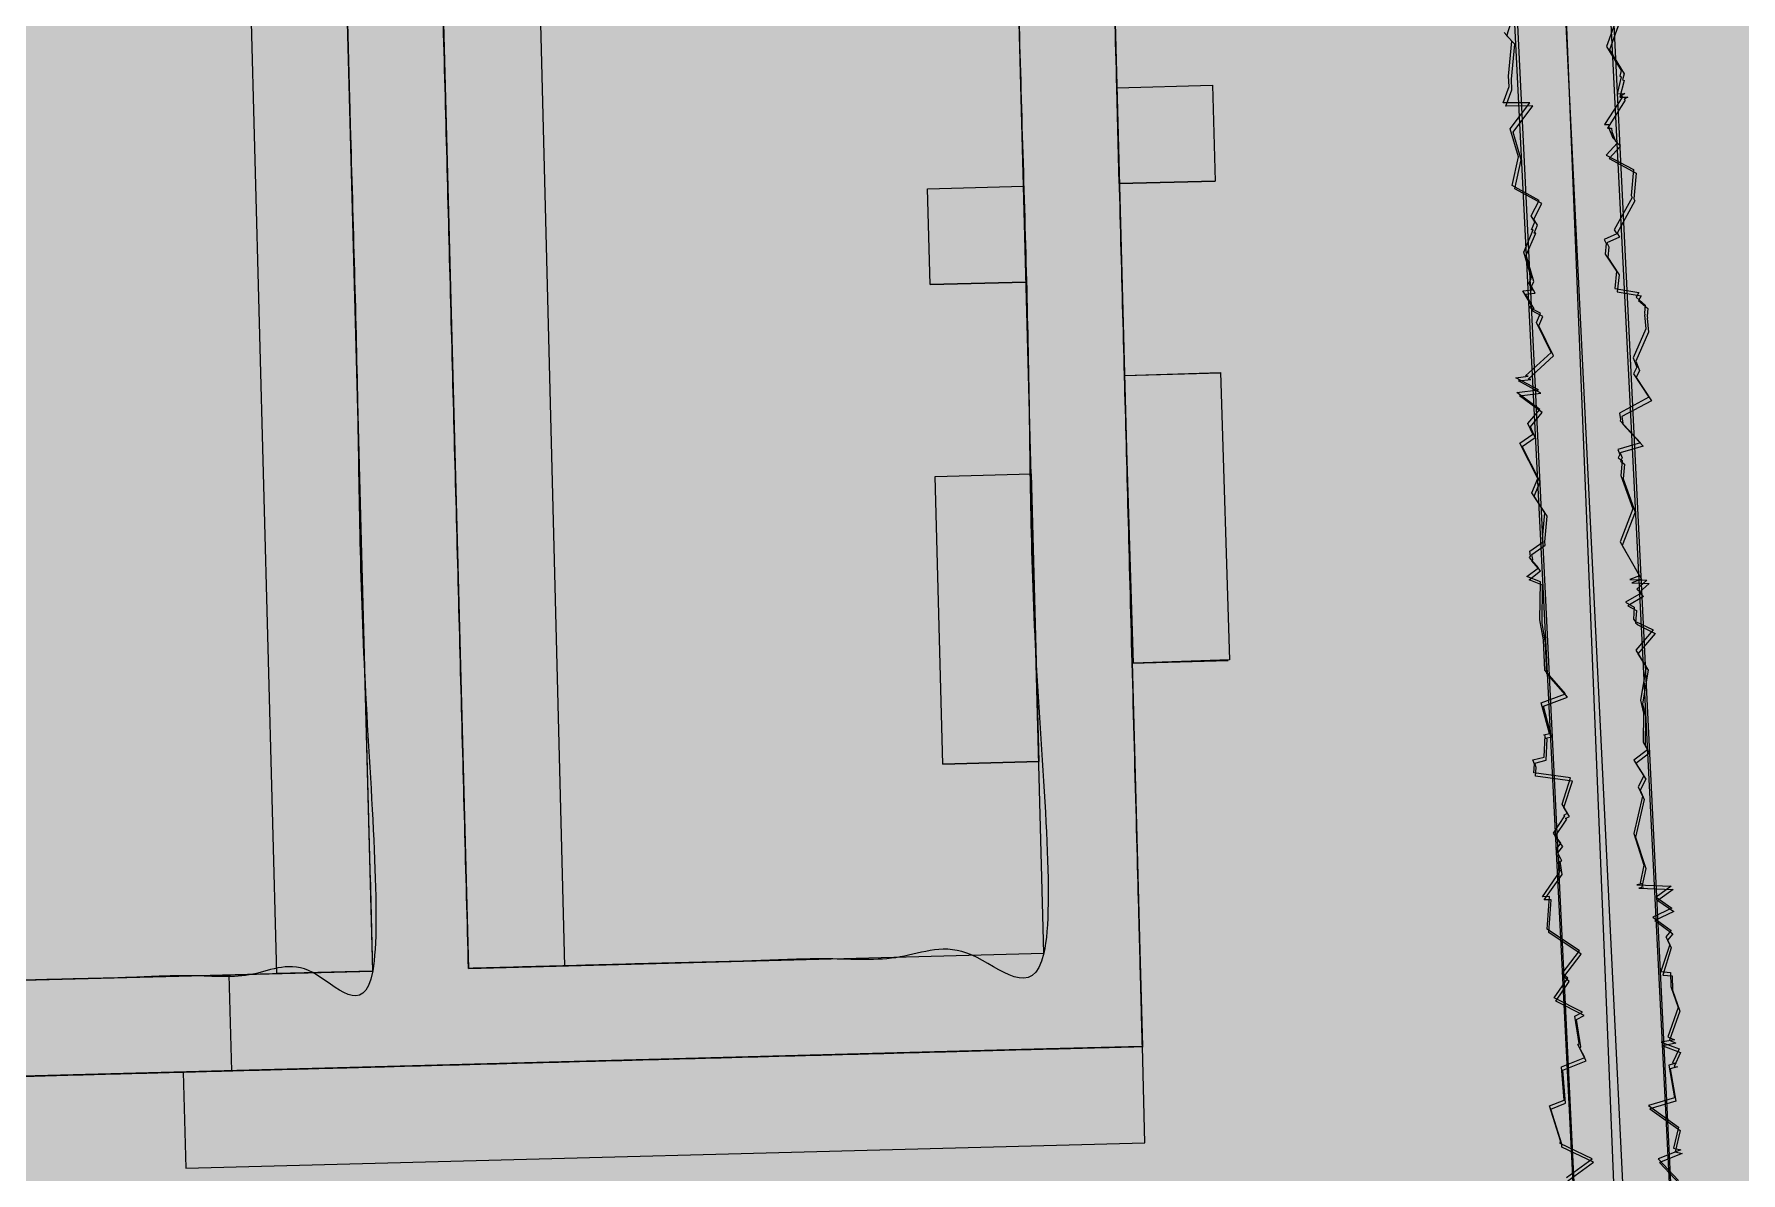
# Model space of a CAD drawing. Header units: metres. Extents: x 68582 to 69192, y 19191 to 19633.
# Drawn here: x 68944.17 to 68961.96, y 19447.55 to 19459.42 of the extents above; entities that cross this region are included whole.
import ezdxf

# ---------------------------------------------------------------- set-up
doc = ezdxf.new("R2010")
doc.units = ezdxf.units.M
doc.layers.get('0').update_dxf_attribs({"lineweight": 15})
doc.layers.add('None', color=7, linetype='Continuous', lineweight=5)

msp = doc.modelspace()

# ---------------------------------------------------------------- hatches: boundary and pattern name
at = {"true_color": 0xd1f0d1, "transparency": 33554687}
msp.add_hatch(color=254, dxfattribs=at).paths.add_polyline_path([(68588.122, 19191.443), (69192.296, 19191.443), (69192.296, 19628.232), (68588.122, 19628.232)], flags=0)

# ---------------------------------------------------------------- linework, layer by layer
at = {"layer": 'None', "color": 7, "linetype": 'Continuous', "lineweight": 15, "transparency": 33554687}
for p, q in [((68958.517, 19501.178), (68961.403, 19443.697)), ((68958.604, 19501.145), (68961.413, 19443.661)), ((68960.352, 19444.704), (68957.56, 19500.298)), ((68960.362, 19444.669), (68957.646, 19500.267)), ((68946.699, 19449.627), (68946.061, 19473.618)), ((68947.061, 19473.645), (68947.699, 19449.653)), ((68949.24, 19467.7), (68949.698, 19449.706)), ((68959.524, 19459.405), (68959.617, 19459.699)), ((68960.679, 19459.621), (68960.561, 19459.292)), ((68960.71, 19459.585), (68960.592, 19459.257)), ((68959.575, 19459.35), (68959.494, 19459.439)), ((68959.605, 19459.316), (68959.524, 19459.405)), ((68959.54, 19458.985), (68959.575, 19459.35)), ((68959.57, 19458.951), (68959.605, 19459.316)), ((68960.561, 19459.292), (68960.716, 19459.044)), ((68960.592, 19459.257), (68960.746, 19459.009)), ((68959.547, 19458.876), (68959.54, 19458.985)), ((68960.716, 19458.975), (68960.672, 19458.801)), ((68960.716, 19459.044), (68960.699, 19458.982)), ((68960.699, 19458.982), (68960.716, 19458.975)), ((68960.746, 19459.009), (68960.729, 19458.946)), ((68955.457, 19458.863), (68956.456, 19458.889)), ((68955.457, 19458.863), (68956.456, 19458.889)), ((68955.483, 19457.863), (68955.457, 19458.863)), ((68956.456, 19458.889), (68956.483, 19457.889)), ((68959.483, 19458.706), (68959.547, 19458.876)), ((68959.513, 19458.672), (68959.576, 19458.842)), ((68959.576, 19458.842), (68959.57, 19458.951)), ((68960.672, 19458.801), (68960.754, 19458.802)), ((68960.746, 19458.94), (68960.701, 19458.766)), ((68960.754, 19458.802), (68960.715, 19458.779)), ((68960.729, 19458.946), (68960.746, 19458.94)), ((68959.763, 19458.707), (68959.483, 19458.706)), ((68959.792, 19458.673), (68959.513, 19458.672)), ((68959.558, 19458.435), (68959.763, 19458.707)), ((68959.588, 19458.401), (68959.792, 19458.673)), ((68960.727, 19458.767), (68960.542, 19458.478)), ((68960.757, 19458.732), (68960.572, 19458.443)), ((68960.701, 19458.766), (68960.784, 19458.766)), ((68960.715, 19458.779), (68960.727, 19458.767)), ((68960.784, 19458.766), (68960.745, 19458.744)), ((68960.745, 19458.744), (68960.757, 19458.732)), ((68959.643, 19458.144), (68959.558, 19458.435)), ((68960.542, 19458.478), (68960.585, 19458.479)), ((68960.572, 19458.443), (68960.614, 19458.443)), ((68960.585, 19458.479), (68960.587, 19458.443)), ((68960.587, 19458.443), (68960.623, 19458.349)), ((68960.614, 19458.443), (68960.616, 19458.408)), ((68959.671, 19458.11), (68959.588, 19458.401)), ((68960.677, 19458.289), (68960.559, 19458.161)), ((68960.706, 19458.254), (68960.588, 19458.125)), ((68960.616, 19458.408), (68960.653, 19458.313)), ((68960.623, 19458.349), (68960.623, 19458.345)), ((68960.623, 19458.345), (68960.677, 19458.289)), ((68960.653, 19458.313), (68960.652, 19458.31)), ((68960.652, 19458.31), (68960.706, 19458.254)), ((68959.578, 19457.843), (68959.643, 19458.144)), ((68959.606, 19457.809), (68959.671, 19458.11)), ((68960.559, 19458.161), (68960.843, 19458.01)), ((68960.588, 19458.125), (68960.872, 19457.974)), ((68960.843, 19458.01), (68960.82, 19457.739)), ((68960.872, 19457.974), (68960.848, 19457.703)), ((68953.484, 19457.81), (68954.484, 19457.836)), ((68953.484, 19457.81), (68954.484, 19457.836)), ((68953.511, 19456.81), (68953.484, 19457.81)), ((68954.484, 19457.836), (68954.51, 19456.837)), ((68956.483, 19457.889), (68955.483, 19457.863)), ((68955.483, 19457.863), (68956.483, 19457.889)), ((68959.858, 19457.689), (68959.578, 19457.843)), ((68959.886, 19457.655), (68959.606, 19457.809)), ((68960.829, 19457.719), (68960.643, 19457.381)), ((68960.82, 19457.739), (68960.829, 19457.719)), ((68959.777, 19457.528), (68959.858, 19457.689)), ((68959.805, 19457.494), (68959.886, 19457.655)), ((68960.857, 19457.683), (68960.671, 19457.346)), ((68960.848, 19457.703), (68960.857, 19457.683)), ((68959.698, 19457.15), (68959.796, 19457.381)), ((68959.814, 19457.464), (68959.777, 19457.528)), ((68959.781, 19457.381), (68959.814, 19457.464)), ((68959.796, 19457.381), (68959.781, 19457.381)), ((68959.842, 19457.43), (68959.805, 19457.494)), ((68959.809, 19457.347), (68959.842, 19457.43)), ((68960.643, 19457.381), (68960.669, 19457.341)), ((68959.725, 19457.116), (68959.824, 19457.347)), ((68959.824, 19457.347), (68959.809, 19457.347)), ((68960.669, 19457.341), (68960.537, 19457.282)), ((68960.537, 19457.282), (68960.559, 19457.24)), ((68960.559, 19457.24), (68960.548, 19457.127)), ((68960.696, 19457.305), (68960.564, 19457.247)), ((68960.564, 19457.247), (68960.587, 19457.205)), ((68960.587, 19457.205), (68960.576, 19457.092)), ((68960.671, 19457.346), (68960.696, 19457.305)), ((68959.778, 19456.879), (68959.698, 19457.15)), ((68959.805, 19456.844), (68959.725, 19457.116)), ((68960.548, 19457.127), (68960.664, 19456.949)), ((68960.576, 19457.092), (68960.692, 19456.914)), ((68954.51, 19456.837), (68953.511, 19456.81)), ((68953.511, 19456.81), (68954.51, 19456.837)), ((68959.751, 19456.824), (68959.778, 19456.879)), ((68959.778, 19456.79), (68959.805, 19456.844)), ((68960.664, 19456.949), (68960.647, 19456.771)), ((68960.692, 19456.914), (68960.674, 19456.735)), ((68959.691, 19456.745), (68959.79, 19456.756)), ((68959.781, 19456.594), (68959.691, 19456.745)), ((68959.718, 19456.711), (68959.817, 19456.722)), ((68959.808, 19456.559), (68959.718, 19456.711)), ((68959.79, 19456.756), (68959.751, 19456.824)), ((68959.817, 19456.722), (68959.778, 19456.79)), ((68960.647, 19456.771), (68960.897, 19456.728)), ((68960.674, 19456.735), (68960.924, 19456.692)), ((68960.897, 19456.728), (68960.869, 19456.681)), ((68960.869, 19456.681), (68960.965, 19456.596)), ((68960.924, 19456.692), (68960.896, 19456.645)), ((68959.753, 19456.575), (68959.781, 19456.594)), ((68959.872, 19456.512), (68959.753, 19456.575)), ((68959.78, 19456.541), (68959.808, 19456.559)), ((68959.899, 19456.477), (68959.78, 19456.541)), ((68959.831, 19456.414), (68959.872, 19456.512)), ((68959.857, 19456.38), (68959.899, 19456.477)), ((68960.896, 19456.645), (68960.992, 19456.56)), ((68960.965, 19456.596), (68960.957, 19456.515)), ((68960.957, 19456.515), (68960.961, 19456.497)), ((68960.961, 19456.497), (68960.958, 19456.496)), ((68960.958, 19456.496), (68960.971, 19456.35)), ((68960.992, 19456.56), (68960.984, 19456.48)), ((68960.984, 19456.48), (68960.988, 19456.461)), ((68959.984, 19456.103), (68959.831, 19456.414)), ((68960.01, 19456.068), (68959.857, 19456.38)), ((68960.971, 19456.35), (68960.84, 19456.048)), ((68960.998, 19456.314), (68960.867, 19456.012)), ((68960.988, 19456.461), (68960.984, 19456.46)), ((68960.984, 19456.46), (68960.998, 19456.314)), ((68959.718, 19455.858), (68959.984, 19456.103)), ((68959.744, 19455.824), (68960.01, 19456.068)), ((68960.84, 19456.048), (68960.878, 19455.951)), ((68960.878, 19455.951), (68960.843, 19455.879)), ((68960.867, 19456.012), (68960.904, 19455.915)), ((68955.537, 19455.864), (68956.536, 19455.895)), ((68955.537, 19455.864), (68956.536, 19455.89)), ((68955.632, 19452.865), (68955.537, 19455.864)), ((68956.536, 19455.895), (68956.631, 19452.897)), ((68959.618, 19455.84), (68959.746, 19455.855)), ((68959.852, 19455.713), (68959.618, 19455.84)), ((68959.644, 19455.806), (68959.771, 19455.82)), ((68959.877, 19455.678), (68959.644, 19455.806)), ((68959.746, 19455.855), (68959.718, 19455.858)), ((68959.771, 19455.82), (68959.744, 19455.824)), ((68960.843, 19455.879), (68961.004, 19455.636)), ((68960.904, 19455.915), (68960.869, 19455.843)), ((68960.869, 19455.843), (68961.03, 19455.6)), ((68959.627, 19455.684), (68959.852, 19455.713)), ((68959.866, 19455.51), (68959.627, 19455.684)), ((68959.653, 19455.65), (68959.877, 19455.678)), ((68959.892, 19455.476), (68959.653, 19455.65)), ((68961.004, 19455.636), (68960.698, 19455.47)), ((68961.03, 19455.6), (68960.723, 19455.434)), ((68959.742, 19455.361), (68959.866, 19455.51)), ((68959.768, 19455.327), (68959.892, 19455.476)), ((68960.698, 19455.47), (68960.708, 19455.403)), ((68960.708, 19455.403), (68960.705, 19455.39)), ((68960.723, 19455.434), (68960.733, 19455.367)), ((68959.659, 19455.158), (68959.792, 19455.25)), ((68959.792, 19455.25), (68959.742, 19455.361)), ((68959.817, 19455.216), (68959.768, 19455.327)), ((68960.705, 19455.39), (68960.917, 19455.162)), ((68960.733, 19455.367), (68960.73, 19455.355)), ((68960.73, 19455.355), (68960.942, 19455.126)), ((68959.845, 19454.789), (68959.659, 19455.158)), ((68959.684, 19455.124), (68959.817, 19455.216)), ((68959.869, 19454.755), (68959.684, 19455.124)), ((68960.917, 19455.162), (68960.679, 19455.091)), ((68960.679, 19455.091), (68960.701, 19455.039)), ((68960.942, 19455.126), (68960.703, 19455.055)), ((68960.703, 19455.055), (68960.725, 19455.003)), ((68960.701, 19455.039), (68960.684, 19455.006)), ((68960.684, 19455.006), (68960.724, 19454.976)), ((68960.725, 19455.003), (68960.708, 19454.971)), ((68960.708, 19454.971), (68960.748, 19454.94)), ((68960.724, 19454.976), (68960.71, 19454.82)), ((68960.748, 19454.94), (68960.735, 19454.784)), ((68953.564, 19454.811), (68954.563, 19454.837)), ((68953.564, 19454.811), (68954.563, 19454.837)), ((68953.644, 19451.812), (68953.564, 19454.811)), ((68954.563, 19454.837), (68954.643, 19451.838)), ((68959.784, 19454.639), (68959.845, 19454.789)), ((68959.808, 19454.604), (68959.869, 19454.755)), ((68960.71, 19454.82), (68960.835, 19454.472)), ((68960.735, 19454.784), (68960.859, 19454.437)), ((68959.92, 19454.43), (68959.784, 19454.639)), ((68959.944, 19454.395), (68959.808, 19454.604)), ((68959.894, 19454.163), (68959.92, 19454.43)), ((68959.917, 19454.128), (68959.944, 19454.395)), ((68960.835, 19454.472), (68960.703, 19454.127)), ((68960.859, 19454.437), (68960.726, 19454.091)), ((68959.9, 19454.128), (68959.894, 19454.163)), ((68959.761, 19454.031), (68959.9, 19454.128)), ((68959.77, 19453.978), (68959.761, 19454.031)), ((68959.784, 19453.997), (68959.923, 19454.094)), ((68959.794, 19453.943), (68959.784, 19453.997)), ((68959.923, 19454.094), (68959.917, 19454.128)), ((68960.703, 19454.127), (68960.905, 19453.774)), ((68960.726, 19454.091), (68960.928, 19453.738)), ((68959.731, 19453.767), (68959.852, 19453.859)), ((68959.754, 19453.732), (68959.875, 19453.825)), ((68959.76, 19453.965), (68959.77, 19453.978)), ((68959.852, 19453.859), (68959.76, 19453.965)), ((68959.783, 19453.93), (68959.794, 19453.943)), ((68959.875, 19453.825), (68959.783, 19453.93)), ((68959.872, 19453.711), (68959.731, 19453.767)), ((68959.895, 19453.677), (68959.754, 19453.732)), ((68959.867, 19453.316), (68959.872, 19453.711)), ((68959.89, 19453.281), (68959.895, 19453.677)), ((68960.905, 19453.774), (68960.803, 19453.735)), ((68960.803, 19453.735), (68960.983, 19453.729)), ((68960.928, 19453.738), (68960.826, 19453.7)), ((68960.826, 19453.7), (68961.006, 19453.693)), ((68960.983, 19453.729), (68960.879, 19453.635)), ((68960.879, 19453.635), (68960.924, 19453.593)), ((68961.006, 19453.693), (68960.902, 19453.599)), ((68960.924, 19453.593), (68960.761, 19453.498)), ((68960.761, 19453.498), (68960.851, 19453.447)), ((68960.946, 19453.557), (68960.783, 19453.463)), ((68960.783, 19453.463), (68960.874, 19453.411)), ((68960.851, 19453.447), (68960.842, 19453.321)), ((68960.902, 19453.599), (68960.946, 19453.557)), ((68959.903, 19453.106), (68959.867, 19453.316)), ((68959.925, 19453.072), (68959.89, 19453.281)), ((68960.842, 19453.321), (68960.858, 19453.305)), ((68960.858, 19453.305), (68960.858, 19453.3)), ((68960.858, 19453.3), (68961.047, 19453.21)), ((68960.874, 19453.411), (68960.864, 19453.285)), ((68960.864, 19453.285), (68960.88, 19453.269)), ((68960.88, 19453.269), (68960.88, 19453.265)), ((68959.917, 19452.792), (68959.903, 19453.106)), ((68961.047, 19453.21), (68960.867, 19452.998)), ((68960.88, 19453.265), (68961.069, 19453.174)), ((68961.069, 19453.174), (68960.889, 19452.962)), ((68959.938, 19452.757), (68959.925, 19453.072)), ((68960.867, 19452.998), (68960.974, 19452.827)), ((68960.889, 19452.962), (68960.995, 19452.791)), ((68955.616, 19452.865), (68956.616, 19452.891)), ((68956.631, 19452.897), (68955.632, 19452.865)), ((68960.133, 19452.545), (68959.917, 19452.792)), ((68960.154, 19452.51), (68959.938, 19452.757)), ((68960.974, 19452.827), (68960.915, 19452.477)), ((68960.995, 19452.791), (68960.937, 19452.441)), ((68959.882, 19452.449), (68960.133, 19452.545)), ((68959.967, 19452.13), (68959.882, 19452.449)), ((68959.903, 19452.414), (68960.154, 19452.51)), ((68959.988, 19452.096), (68959.903, 19452.414)), ((68960.915, 19452.477), (68960.948, 19452.342)), ((68960.937, 19452.441), (68960.969, 19452.306)), ((68960.948, 19452.342), (68960.945, 19452.04)), ((68960.969, 19452.306), (68960.966, 19452.004)), ((68959.909, 19452.115), (68959.967, 19452.13)), ((68959.922, 19452.108), (68959.909, 19452.115)), ((68959.911, 19451.886), (68959.922, 19452.108)), ((68959.929, 19452.081), (68959.988, 19452.096)), ((68959.942, 19452.073), (68959.929, 19452.081)), ((68959.931, 19451.851), (68959.942, 19452.073)), ((68960.945, 19452.04), (68960.99, 19451.961)), ((68959.795, 19451.854), (68959.912, 19451.885)), ((68959.81, 19451.81), (68959.795, 19451.854)), ((68959.815, 19451.82), (68959.933, 19451.851)), ((68959.912, 19451.885), (68959.911, 19451.886)), ((68959.933, 19451.851), (68959.931, 19451.851)), ((68960.99, 19451.961), (68960.845, 19451.852)), ((68960.845, 19451.852), (68960.95, 19451.69)), ((68961.011, 19451.925), (68960.866, 19451.816)), ((68960.966, 19452.004), (68961.011, 19451.925)), ((68954.643, 19451.838), (68953.644, 19451.812)), ((68953.644, 19451.812), (68954.643, 19451.838)), ((68959.803, 19451.719), (68959.81, 19451.81)), ((68960.187, 19451.669), (68959.803, 19451.719)), ((68959.83, 19451.776), (68959.815, 19451.82)), ((68959.823, 19451.685), (68959.83, 19451.776)), ((68960.207, 19451.634), (68959.823, 19451.685)), ((68960.098, 19451.393), (68960.187, 19451.669)), ((68960.866, 19451.816), (68960.97, 19451.654)), ((68960.95, 19451.69), (68960.893, 19451.574)), ((68960.117, 19451.358), (68960.207, 19451.634)), ((68960.893, 19451.574), (68960.935, 19451.477)), ((68960.97, 19451.654), (68960.913, 19451.538)), ((68960.913, 19451.538), (68960.955, 19451.441)), ((68960.155, 19451.301), (68960.098, 19451.393)), ((68960.175, 19451.266), (68960.117, 19451.358)), ((68960.935, 19451.477), (68960.845, 19451.087)), ((68960.955, 19451.441), (68960.865, 19451.051)), ((68960.009, 19451.09), (68960.128, 19451.272)), ((68960.028, 19451.056), (68960.147, 19451.237)), ((68960.115, 19451.278), (68960.155, 19451.301)), ((68960.128, 19451.272), (68960.115, 19451.278)), ((68960.135, 19451.243), (68960.175, 19451.266)), ((68960.147, 19451.237), (68960.135, 19451.243)), ((68960.086, 19450.987), (68960.009, 19451.09)), ((68960.105, 19450.952), (68960.028, 19451.056)), ((68960.036, 19450.92), (68960.086, 19450.987)), ((68960.845, 19451.087), (68960.951, 19450.759)), ((68960.865, 19451.051), (68960.97, 19450.723)), ((68960.077, 19450.837), (68960.036, 19450.92)), ((68960.055, 19450.885), (68960.105, 19450.952)), ((68960.097, 19450.803), (68960.055, 19450.885)), ((68960.06, 19450.835), (68960.077, 19450.837)), ((68960.079, 19450.695), (68960.06, 19450.835)), ((68960.079, 19450.8), (68960.097, 19450.803)), ((68960.098, 19450.66), (68960.079, 19450.8)), ((68947.672, 19450.653), (68947.699, 19449.653)), ((68959.893, 19450.429), (68960.079, 19450.695)), ((68959.912, 19450.395), (68960.098, 19450.66)), ((68960.951, 19450.759), (68960.912, 19450.569)), ((68960.97, 19450.723), (68960.931, 19450.533)), ((68959.966, 19450.431), (68959.893, 19450.429)), ((68959.942, 19450.09), (68959.966, 19450.431)), ((68960.929, 19450.564), (68960.879, 19450.554)), ((68960.879, 19450.554), (68961.237, 19450.54)), ((68960.948, 19450.528), (68960.898, 19450.518)), ((68960.898, 19450.518), (68961.256, 19450.504)), ((68960.912, 19450.569), (68960.929, 19450.564)), ((68960.931, 19450.533), (68960.948, 19450.528)), ((68961.237, 19450.54), (68961.079, 19450.424)), ((68961.079, 19450.424), (68961.243, 19450.309)), ((68961.256, 19450.504), (68961.097, 19450.388)), ((68959.984, 19450.396), (68959.912, 19450.395)), ((68959.96, 19450.056), (68959.984, 19450.396)), ((68961.243, 19450.309), (68961.046, 19450.217)), ((68961.262, 19450.273), (68961.064, 19450.181)), ((68961.097, 19450.388), (68961.262, 19450.273)), ((68960.28, 19449.865), (68959.942, 19450.09)), ((68961.046, 19450.217), (68961.236, 19450.077)), ((68961.064, 19450.181), (68961.254, 19450.04)), ((68961.236, 19450.077), (68961.181, 19450.011)), ((68960.298, 19449.83), (68959.96, 19450.056)), ((68961.22, 19449.931), (68961.129, 19449.648)), ((68961.237, 19449.894), (68961.147, 19449.612)), ((68961.181, 19450.011), (68961.22, 19449.931)), ((68961.254, 19450.04), (68961.198, 19449.974)), ((68961.198, 19449.974), (68961.237, 19449.894)), ((68960.099, 19449.629), (68960.28, 19449.865)), ((68960.116, 19449.595), (68960.298, 19449.83)), ((68947.699, 19449.653), (68943.7, 19449.547)), ((68947.699, 19449.653), (68946.699, 19449.627)), ((68947.701, 19449.653), (68946.699, 19449.627)), ((68949.698, 19449.706), (68948.698, 19449.68)), ((68960.015, 19449.375), (68960.157, 19449.578)), ((68960.032, 19449.341), (68960.174, 19449.543)), ((68960.157, 19449.578), (68960.099, 19449.629)), ((68960.174, 19449.543), (68960.116, 19449.595)), ((68961.129, 19449.648), (68961.23, 19449.639)), ((68961.147, 19449.612), (68961.247, 19449.603)), ((68961.23, 19449.639), (68961.233, 19449.493)), ((68961.247, 19449.603), (68961.251, 19449.456)), ((68960.312, 19449.226), (68960.015, 19449.375)), ((68961.233, 19449.493), (68961.309, 19449.273)), ((68961.251, 19449.456), (68961.326, 19449.237)), ((68960.328, 19449.191), (68960.032, 19449.341)), ((68960.23, 19449.183), (68960.312, 19449.226)), ((68960.277, 19448.897), (68960.23, 19449.183)), ((68960.247, 19449.148), (68960.328, 19449.191)), ((68961.309, 19449.273), (68961.201, 19448.969)), ((68961.326, 19449.237), (68961.218, 19448.933)), ((68960.293, 19448.862), (68960.247, 19449.148)), ((68955.723, 19448.866), (68945.724, 19448.6)), ((68955.749, 19447.863), (68955.723, 19448.866)), ((68960.263, 19448.889), (68960.277, 19448.897)), ((68960.334, 19448.751), (68960.263, 19448.889)), ((68960.279, 19448.854), (68960.293, 19448.862)), ((68960.35, 19448.716), (68960.279, 19448.854)), ((68961.269, 19448.937), (68961.132, 19448.911)), ((68961.132, 19448.911), (68961.318, 19448.841)), ((68961.285, 19448.9), (68961.149, 19448.875)), ((68961.149, 19448.875), (68961.334, 19448.805)), ((68961.201, 19448.969), (68961.269, 19448.937)), ((68961.218, 19448.933), (68961.285, 19448.9)), ((68961.318, 19448.841), (68961.25, 19448.695)), ((68960.091, 19448.654), (68960.334, 19448.751)), ((68960.12, 19448.309), (68960.091, 19448.654)), ((68960.107, 19448.619), (68960.35, 19448.716)), ((68961.287, 19448.692), (68961.21, 19448.671)), ((68961.21, 19448.671), (68961.27, 19448.332)), ((68961.303, 19448.655), (68961.226, 19448.635)), ((68961.25, 19448.695), (68961.287, 19448.692)), ((68961.334, 19448.805), (68961.266, 19448.659)), ((68961.266, 19448.659), (68961.303, 19448.655)), ((68945.724, 19448.6), (68945.753, 19447.598)), ((68960.135, 19448.275), (68960.107, 19448.619)), ((68961.226, 19448.635), (68961.285, 19448.296)), ((68959.966, 19448.248), (68960.12, 19448.309)), ((68961.27, 19448.332), (68960.998, 19448.253)), ((68961.285, 19448.296), (68961.013, 19448.217)), ((68960.082, 19447.884), (68959.966, 19448.248)), ((68959.982, 19448.213), (68960.135, 19448.275)), ((68960.097, 19447.849), (68959.982, 19448.213)), ((68960.998, 19448.253), (68961.313, 19448.027)), ((68961.013, 19448.217), (68961.329, 19447.99)), ((68961.313, 19448.027), (68961.261, 19447.807)), ((68961.329, 19447.99), (68961.276, 19447.77)), ((68945.753, 19447.598), (68955.749, 19447.863)), ((68960.08, 19447.854), (68960.082, 19447.884)), ((68960.411, 19447.696), (68960.08, 19447.854)), ((68960.095, 19447.819), (68960.097, 19447.849)), ((68960.426, 19447.661), (68960.095, 19447.819)), ((68961.335, 19447.788), (68961.1, 19447.695)), ((68961.261, 19447.807), (68961.335, 19447.788)), ((68961.276, 19447.77), (68961.35, 19447.752)), ((68960.143, 19447.501), (68960.411, 19447.696)), ((68960.157, 19447.466), (68960.426, 19447.661)), ((68961.1, 19447.695), (68961.311, 19447.469)), ((68961.35, 19447.752), (68961.115, 19447.659)), ((68961.115, 19447.659), (68961.326, 19447.433))]:
    msp.add_line(p, q, dxfattribs=at)
at = {"layer": 'None', "color": 7, "linetype": 'Continuous', "lineweight": 5, "transparency": 33554661}
msp.add_line((68958.727, 19488.389), (68960.887, 19444.169), dxfattribs=at)
at = {"layer": 'None', "color": 7, "linetype": 'Continuous', "lineweight": 5, "transparency": 33554687}
for p, q in [((68954.697, 19449.84), (68954.058, 19473.832)), ((68955.058, 19473.858), (68955.697, 19449.867)), ((68947.7, 19449.654), (68947.061, 19473.645)), ((68948.061, 19473.672), (68948.699, 19449.681)), ((68948.699, 19449.681), (68954.697, 19449.84)), ((68955.697, 19449.867), (68955.723, 19448.869)), ((68942.701, 19449.521), (68947.7, 19449.654)), ((68954.724, 19448.841), (68947.726, 19448.654)), ((68955.721, 19448.867), (68954.724, 19448.841)), ((68947.726, 19448.654), (68942.728, 19448.521))]:
    msp.add_line(p, q, dxfattribs=at)
at = {"layer": 'None', "color": 254, "linetype": 'Continuous', "lineweight": 0, "true_color": 0xdddddd, "transparency": 33554687}
msp.add_line((68946.2, 19449.614), (68946.227, 19448.614), dxfattribs=at)
at = {"layer": 'None', "color": 7, "linetype": 'Continuous', "lineweight": 5, "transparency": 33554687}
msp.add_lwpolyline([(68913.63, 19511.41), (68927.34, 19509.73), (68927.49, 19507.86), (68936.03, 19506.63), (68935.99, 19503.62), (68958.48, 19500.42), (68960.78, 19443.86), (68938.02, 19444.23)], dxfattribs=at)
at = {"layer": 'None', "color": 254, "linetype": 'Continuous', "lineweight": 0, "true_color": 0xdddddd, "transparency": 33554687}
for points, knots in [([(68955.723, 19448.869), (68955.723, 19448.867), (68955.721, 19448.867), (68954.724, 19448.841), (68947.726, 19448.654), (68942.728, 19448.521), (68941.73, 19448.495), (68941.728, 19448.495), (68936.73, 19448.362), (68936.703, 19449.361), (68941.702, 19449.494), (68941.063, 19473.486), (68936.065, 19473.353), (68936.038, 19474.352), (68954.032, 19474.831), (68954.888, 19474.854), (68955.032, 19474.858), (68955.032, 19474.84), (68955.058, 19473.858), (68955.697, 19449.867), (68955.723, 19448.869)], [0, 0, 0.001658, 0.003878, 1.001658, 8.001658, 13.001658, 13.999776, 14.001658, 19.001658, 20.001658, 25.001658, 49.001658, 54.001658, 55.001658, 73.001658, 73.857828, 74.001658, 74.019923, 75.001658, 99.001658, 100, 100]), ([(68948.699, 19449.681), (68954.697, 19449.84), (68954.058, 19473.832), (68948.061, 19473.672), (68948.699, 19449.681)], [0, 0, 6, 30, 36, 60, 60]), ([(68942.701, 19449.521), (68947.7, 19449.654), (68947.061, 19473.645), (68942.063, 19473.512), (68942.701, 19449.521)], [0, 0, 5, 29, 34, 58, 58])]:
    msp.add_open_spline(points, degree=1, knots=knots, dxfattribs=at)

doc.saveas('drawing.dxf')
